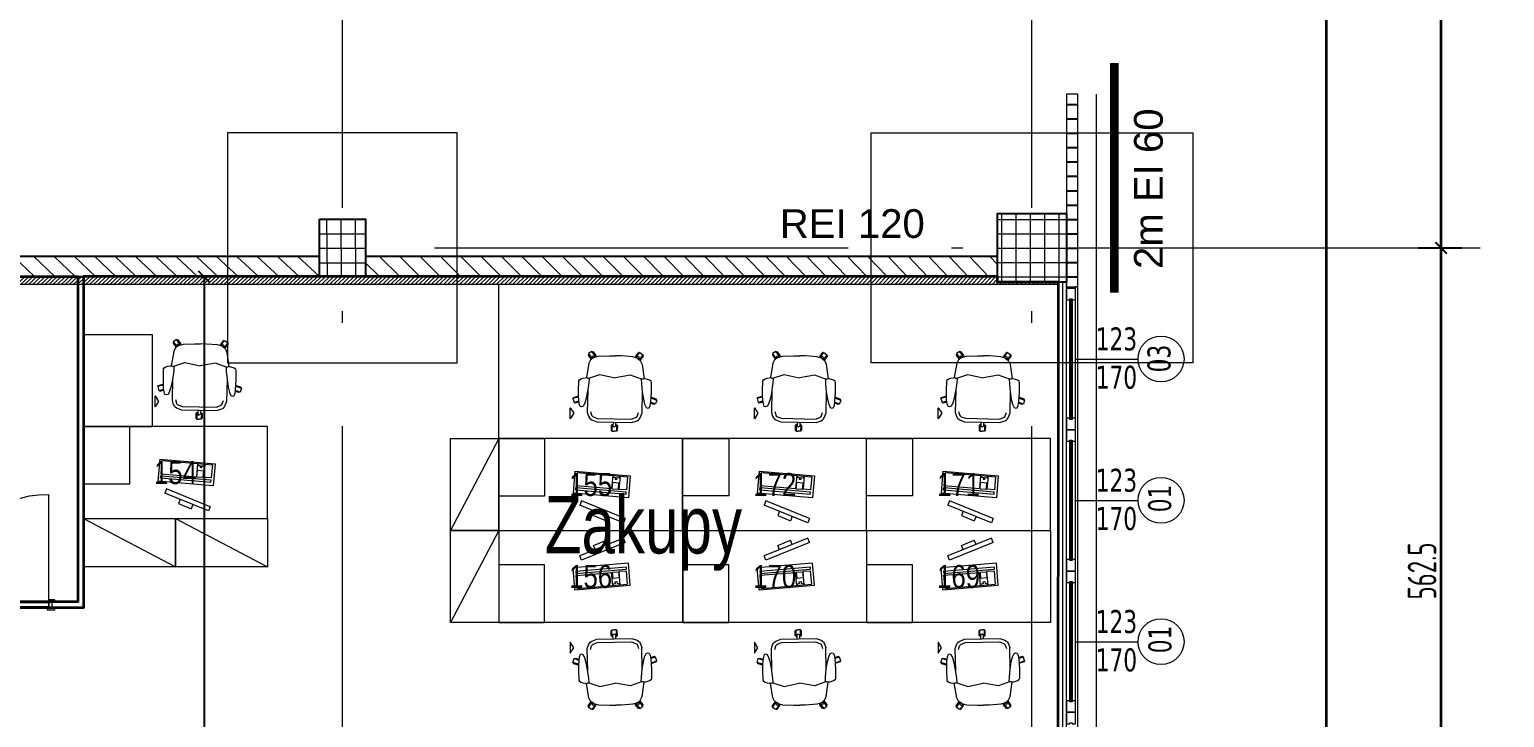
# Model space of a CAD drawing. Extents: x 6529560 to 6558080, y 5579316 to 5588131.
# Drawn here: x 6543845.05 to 6543857.89, y 5579678.38 to 5579684.37 of the extents above; entities that cross this region are included whole.
import ezdxf
from ezdxf.enums import TextEntityAlignment as Align

# ---------------------------------------------------------------- set-up
doc = ezdxf.new("R2010")
doc.units = 0
doc.header["$MEASUREMENT"] = 0
doc.header["$PDSIZE"] = -5
doc.linetypes.add('ACAD_ISO10W100', pattern=[18, 12, -3, 0, -3])
doc.linetypes.add('GR_SOLID', pattern=[0])
doc.layers.get('0').update_dxf_attribs({"color": 2, "linetype": 'CONTINUOUS', "lineweight": 5})
doc.layers.get('Defpoints').update_dxf_attribs({"linetype": 'CONTINUOUS'})
for name, color, linetype, lineweight in [('arch_drzwi i okna', 4, 'CONTINUOUS', 15), ('arch_drzwi i okna_znaczniki', 130, 'CONTINUOUS', 9), ('arch_fundamenty na rzucie', 3, 'CONTINUOUS', 15), ('arch_meble', 5, 'GR_SOLID', 13), ('arch_opisy', 20, 'CONTINUOUS', 13), ('arch_osie', 181, 'CONTINUOUS', 5), ('arch_powierzchnia', 6, 'CONTINUOUS', 35), ('arch_sciany dzialowe cienkie na hali', 52, 'CONTINUOUS', 15), ('arch_sciany dzilowe cienkie na hali', 42, 'CONTINUOUS', 15), ('arch_sciany murowane wewnetrzne', 20, 'CONTINUOUS', 25), ('arch_sciany wewnetrzne murowane wypelnienie', 20, 'CONTINUOUS', 15), ('arch_sciany zewnetrzne wypelnienie', 94, 'CONTINUOUS', 25), ('arch_sciany zewnętrzne', 94, 'CONTINUOUS', 18), ('arch_slupy wypelnienie', 9, 'CONTINUOUS', 13), ('arch_słupy', 8, 'CONTINUOUS', 25), ('arch_wymiary', 2, 'CONTINUOUS', 13)]:
    doc.layers.add(name, color=color, linetype=linetype, lineweight=lineweight)
doc.styles.add('ARIAL', font='arial.ttf')
doc.styles.add('ISO8', font='iso8.shx', dxfattribs={"width": 0.7})
doc.styles.get("Standard").update_dxf_attribs({"font": 'arial.ttf', "width": 0.75})
doc.styles.add('TABELKA', font='tahoma.ttf', dxfattribs={"width": 0.8})
doc.dimstyles.new('biura', dxfattribs={"dimtxt": 0.25, "dimasz": 0.1, "dimexe": 0.18, "dimexo": 0.0625, "dimgap": 0.04, "dimtad": 1, "dimdec": 1, "dimlfac": 100, "dimzin": 0, "dimdsep": 46, "dimtxsty": 'ISO8', "dimblk": 'ARCHTICK', "dimcen": 0.09, "dimadec": 0, "dimazin": 0, "dimtfac": 1, "dimtdec": 1, "dimtix": 1, "dimtofl": 0, "dimtmove": 0, "dimatfit": 3, "dimldrblk": 'ARCHTICK', "dimfxl": 0.2, "dimfxlon": 1, "dimtolj": 1, "dimtzin": 0, "dimarcsym": 0})

# ---------------------------------------------------------------- blocks, each defined once
blk = doc.blocks.new('_ArchTick')
at = {"color": 0, "linetype": 'ByBlock', "const_width": 0.15}
blk.add_lwpolyline([(-0.5, -0.5), (0.5, 0.5)], dxfattribs=at)
blk = doc.blocks.new('*D2510')
at = {"layer": 'arch_wymiary', "color": 0, "lineweight": -2, "transparency": 16777216}
for p, q in [((6543858.337, 5579682.471), (6543858.337, 5579671.221)), ((6543858.408, 5579682.471), (6543858.517, 5579682.471)), ((6543858.137, 5579671.221), (6543858.517, 5579671.221))]:
    blk.add_line(p, q, dxfattribs=at)
at = {"layer": 'Defpoints', "color": 0, "transparency": 16777216}
for p in [(6543856.337, 5579682.471, -7.302), (6543856.337, 5579671.221, 0.037), (6543858.337, 5579671.221)]:
    blk.add_point(p, dxfattribs=at)
at = {"layer": 'arch_wymiary', "color": 0, "lineweight": -2, "transparency": 16777216, "xscale": 0.1, "yscale": 0.1, "zscale": 0.1}
for p, rotation in [((6543858.337, 5579682.471), 90), ((6543858.337, 5579671.221), 270)]:
    blk.add_blockref('_ArchTick', p, dxfattribs=dict(at, rotation=rotation))
at = {"layer": 'arch_wymiary', "color": 0, "transparency": 16777216, "insert": (6543858.172, 5579676.846), "char_height": 0.25, "attachment_point": 5, "rotation": 90, "style": 'ISO8'}
blk.add_mtext('\\A1;1125.0', dxfattribs=at)
blk = doc.blocks.new('*D2511')
at = {"layer": 'arch_wymiary', "color": 0, "lineweight": -2, "transparency": 16777216}
for p, q in [((6543857.137, 5579682.471), (6543857.517, 5579682.471)), ((6543857.337, 5579682.471), (6543857.337, 5579676.846)), ((6543857.137, 5579676.846), (6543857.517, 5579676.846))]:
    blk.add_line(p, q, dxfattribs=at)
at = {"layer": 'Defpoints', "color": 0, "transparency": 16777216}
for p in [(6543856.337, 5579682.471), (6543856.337, 5579676.846, 0.037), (6543857.337, 5579676.846)]:
    blk.add_point(p, dxfattribs=at)
at = {"layer": 'arch_wymiary', "color": 0, "lineweight": -2, "transparency": 16777216, "xscale": 0.1, "yscale": 0.1, "zscale": 0.1}
for p, rotation in [((6543857.337, 5579682.471), 90), ((6543857.337, 5579676.846), 270)]:
    blk.add_blockref('_ArchTick', p, dxfattribs=dict(at, rotation=rotation))
at = {"layer": 'arch_wymiary', "color": 0, "transparency": 16777216, "insert": (6543857.172, 5579679.659), "char_height": 0.25, "attachment_point": 5, "rotation": 90, "style": 'ISO8'}
blk.add_mtext('\\A1;562.5', dxfattribs=at)
blk = doc.blocks.new('*D2549')
at = {"layer": 'arch_wymiary', "color": 0, "lineweight": -2, "transparency": 16777216}
for p, q in [((6543846.496, 5579682.221), (6543846.392, 5579682.221)), ((6543846.572, 5579682.221), (6543846.572, 5579670.991)), ((6543846.581, 5579670.991), (6543846.392, 5579670.991))]:
    blk.add_line(p, q, dxfattribs=at)
at = {"layer": 'Defpoints', "color": 0, "transparency": 16777216}
for p in [(6543850.556, 5579682.221, -14.641), (6543846.572, 5579670.991), (6543850.556, 5579670.991, -7.265)]:
    blk.add_point(p, dxfattribs=at)
at = {"layer": 'arch_wymiary', "color": 0, "lineweight": -2, "transparency": 16777216, "xscale": 0.1, "yscale": 0.1, "zscale": 0.1}
for p, rotation in [((6543846.572, 5579682.221), 90), ((6543846.572, 5579670.991), 270)]:
    blk.add_blockref('_ArchTick', p, dxfattribs=dict(at, rotation=rotation))
at = {"layer": 'arch_wymiary', "color": 0, "transparency": 16777216, "insert": (6543846.407, 5579676.606), "char_height": 0.25, "attachment_point": 5, "rotation": 90, "style": 'ISO8'}
blk.add_mtext('\\A1;1123.0', dxfattribs=at)
blk = doc.blocks.new('biurko dostawka')
at = {"layer": 'arch_meble', "color": 0}
for p, q in [((6555863.3, 5577522.7, 7.3), (6555703.3, 5577522.7, 7.3)), ((6555703.3, 5577522.7, 7.3), (6555703.3, 5577442.7, 7.3)), ((6555863.3, 5577522.7, 7.3), (6555863.3, 5577442.7, 7.3)), ((6555753.1, 5577512.4, 7.3), (6555754.6, 5577516.1, 7.3)), ((6555753.1, 5577512.4, 7.3), (6555791.1, 5577496.9, 7.3)), ((6555754.6, 5577516.1, 7.3), (6555792.6, 5577500.6, 7.3)), ((6555768.1, 5577510.6, 7.3), (6555769.6, 5577514.3, 7.3)), ((6555780.7, 5577509.7, 7.3), (6555769.6, 5577514.3, 7.3)), ((6555779.2, 5577506, 7.3), (6555780.7, 5577509.7, 7.3)), ((6555748.8, 5577475.2, 7.3), (6555750.4, 5577494.2, 7.3)), ((6555750.4, 5577494.2, 7.3), (6555798.5, 5577490.1, 7.3)), ((6555791.1, 5577496.9, 7.3), (6555792.6, 5577500.6, 7.3)), ((6555751.1, 5577476, 7.3), (6555752.1, 5577487.4, 7.3)), ((6555752.1, 5577487.4, 7.3), (6555758.6, 5577486.9, 7.3)), ((6555752.4, 5577491, 7.3), (6555752.3, 5577489.1, 7.3)), ((6555796.1, 5577485.4, 7.3), (6555752.3, 5577489.1, 7.3)), ((6555796.3, 5577487.3, 7.3), (6555752.4, 5577491, 7.3)), ((6555757.6, 5577475.5, 7.3), (6555758.6, 5577486.9, 7.3)), ((6555759.1, 5577486.8, 7.3), (6555758.6, 5577481.4, 7.3)), ((6555758.6, 5577481.4, 7.3), (6555764.1, 5577480.9, 7.3)), ((6555764.6, 5577486.4, 7.3), (6555759.1, 5577486.8, 7.3)), ((6555764.6, 5577486.4, 7.3), (6555764.1, 5577480.9, 7.3)), ((6555764.1, 5577474.9, 7.3), (6555765.1, 5577486.3, 7.3)), ((6555796, 5577483.7, 7.3), (6555765.1, 5577486.3, 7.3)), ((6555795, 5577472.3, 7.3), (6555796, 5577483.7, 7.3)), ((6555796.3, 5577487.3, 7.3), (6555796.1, 5577485.4, 7.3)), ((6555796.9, 5577471.1, 7.3), (6555798.5, 5577490.1, 7.3)), ((6555796.9, 5577471.1, 7.3), (6555748.8, 5577475.2, 7.3)), ((6555757.6, 5577475.5, 7.3), (6555751.1, 5577476, 7.3)), ((6555758.1, 5577475.4, 7.3), (6555758.2, 5577476.9, 7.3)), ((6555763.6, 5577474.9, 7.3), (6555758.1, 5577475.4, 7.3)), ((6555760.2, 5577476.7, 7.3), (6555758.2, 5577476.9, 7.3)), ((6555760.4, 5577478.2, 7.3), (6555760.2, 5577476.7, 7.3)), ((6555761.9, 5577478.1, 7.3), (6555760.4, 5577478.2, 7.3)), ((6555761.7, 5577476.6, 7.3), (6555761.9, 5577478.1, 7.3)), ((6555763.7, 5577476.4, 7.3), (6555761.7, 5577476.6, 7.3)), ((6555763.6, 5577474.9, 7.3), (6555763.7, 5577476.4, 7.3)), ((6555795, 5577472.3, 7.3), (6555764.1, 5577474.9, 7.3)), ((6555703.3, 5577442.7, 7.3), (6555863.3, 5577442.7, 7.3)), ((6555742.9, 5577427.2, 7.3), (6555741.6, 5577426.5, 7.3)), ((6555747.3, 5577428.7, 7.3), (6555742.9, 5577427.2, 7.3)), ((6555778, 5577428.1, 7.3), (6555747.3, 5577428.7, 7.3)), ((6555760, 5577431.4, 7.3), (6555760.1, 5577435.4, 7.3)), ((6555760.7, 5577430.7, 7.3), (6555760, 5577431.4, 7.3)), ((6555760.1, 5577435.4, 7.3), (6555760.8, 5577436.2, 7.3)), ((6555760.7, 5577430.6, 7.3), (6555760.8, 5577436.3, 7.3)), ((6555760.7, 5577430.6, 7.3), (6555761.5, 5577430.6, 7.3)), ((6555760.8, 5577436.3, 7.3), (6555762.8, 5577436.2, 7.3)), ((6555761.5, 5577431.7, 7.3), (6555761.8, 5577432.3, 7.3)), ((6555761.5, 5577428.4, 7.3), (6555761.5, 5577431.7, 7.3)), ((6555761.8, 5577432.3, 7.3), (6555762.5, 5577432.5, 7.3)), ((6555762.5, 5577432.5, 7.3), (6555762.7, 5577432.5, 7.3)), ((6555762.9, 5577432.5, 7.3), (6555762.7, 5577432.5, 7.3)), ((6555764.7, 5577436.2, 7.3), (6555762.8, 5577436.2, 7.3)), ((6555763.7, 5577432.3, 7.3), (6555762.9, 5577432.5, 7.3)), ((6555763.9, 5577431.7, 7.3), (6555763.7, 5577432.3, 7.3)), ((6555763.8, 5577428.4, 7.3), (6555763.9, 5577431.7, 7.3)), ((6555764.6, 5577430.5, 7.3), (6555763.8, 5577430.5, 7.3)), ((6555764.6, 5577430.5, 7.3), (6555764.7, 5577436.2, 7.3)), ((6555764.6, 5577430.6, 7.3), (6555765.4, 5577431.3, 7.3)), ((6555765.4, 5577435.3, 7.3), (6555764.7, 5577436.1, 7.3)), ((6555765.4, 5577431.3, 7.3), (6555765.4, 5577435.3, 7.3)), ((6555782.3, 5577426.4, 7.3), (6555778, 5577428.1, 7.3)), ((6555732.4, 5577416, 7.3), (6555731.4, 5577413.8, 7.3)), ((6555733.6, 5577416.3, 7.3), (6555732.4, 5577416, 7.3)), ((6555735, 5577415.7, 7.3), (6555733.6, 5577416.3, 7.3)), ((6555736.3, 5577412.9, 7.3), (6555735, 5577415.7, 7.3)), ((6555738.4, 5577401.5, 7.3), (6555738.8, 5577421, 7.3)), ((6555739.9, 5577424.2, 7.3), (6555738.8, 5577421, 7.3)), ((6555740.7, 5577425.6, 7.3), (6555739.9, 5577424.2, 7.3)), ((6555741.6, 5577426.5, 7.3), (6555740.7, 5577425.6, 7.3)), ((6555742.6, 5577423, 7.3), (6555741.6, 5577420, 7.3)), ((6555743.1, 5577423.7, 7.3), (6555742.6, 5577423, 7.3)), ((6555743.4, 5577424, 7.3), (6555743.1, 5577423.7, 7.3)), ((6555744.1, 5577424.4, 7.3), (6555743.4, 5577424, 7.3)), ((6555747.8, 5577425.7, 7.3), (6555744.1, 5577424.4, 7.3)), ((6555777.4, 5577425.1, 7.3), (6555747.8, 5577425.7, 7.3)), ((6555781, 5577423.7, 7.3), (6555777.4, 5577425.1, 7.3)), ((6555781.7, 5577423.3, 7.3), (6555781, 5577423.7, 7.3)), ((6555782, 5577422.9, 7.3), (6555781.7, 5577423.3, 7.3)), ((6555782.4, 5577422.2, 7.3), (6555782, 5577422.9, 7.3)), ((6555783.6, 5577425.6, 7.3), (6555782.3, 5577426.4, 7.3)), ((6555783.3, 5577419.2, 7.3), (6555782.4, 5577422.2, 7.3)), ((6555784.4, 5577424.7, 7.3), (6555783.6, 5577425.6, 7.3)), ((6555785.2, 5577423.3, 7.3), (6555784.4, 5577424.7, 7.3)), ((6555786.2, 5577420, 7.3), (6555785.2, 5577423.3, 7.3)), ((6555785.8, 5577400.6, 7.3), (6555786.2, 5577420, 7.3)), ((6555788.4, 5577411.8, 7.3), (6555789.7, 5577414.6, 7.3)), ((6555789.7, 5577414.6, 7.3), (6555791.2, 5577415.1, 7.3)), ((6555791.2, 5577415.1, 7.3), (6555792.4, 5577414.8, 7.3)), ((6555792.4, 5577414.8, 7.3), (6555793.2, 5577412.5, 7.3)), ((6555798, 5577420.7, 7.3), (6555801, 5577425.5, 7.3)), ((6555801, 5577415.9, 7.3), (6555798, 5577420.7, 7.3)), ((6555801, 5577425.5, 7.3), (6555801, 5577415.9, 7.3)), ((6555725.8, 5577409.3, 7.3), (6555726.9, 5577412.6, 7.3)), ((6555730.7, 5577407.6, 7.3), (6555725.8, 5577409.3, 7.3)), ((6555725.9, 5577409.3, 7.3), (6555726.3, 5577408.4, 7.3)), ((6555726.3, 5577408.4, 7.3), (6555730.1, 5577407.1, 7.3)), ((6555726.9, 5577412.6, 7.3), (6555731, 5577411.2, 7.3)), ((6555727, 5577412.6, 7.3), (6555728, 5577413.1, 7.3)), ((6555728, 5577413.1, 7.3), (6555731.1, 5577412, 7.3)), ((6555730.1, 5577407.1, 7.3), (6555730.6, 5577407.3, 7.3)), ((6555730.4, 5577402.4, 7.3), (6555730.3, 5577393.8, 7.3)), ((6555730.6, 5577406.7, 7.3), (6555730.4, 5577402.4, 7.3)), ((6555730.9, 5577410.6, 7.3), (6555730.6, 5577406.7, 7.3)), ((6555731.4, 5577413.8, 7.3), (6555730.9, 5577410.6, 7.3)), ((6555737.4, 5577408.4, 7.3), (6555736.3, 5577412.9, 7.3)), ((6555738.1, 5577404, 7.3), (6555737.4, 5577408.4, 7.3)), ((6555738.7, 5577399.1, 7.3), (6555738.1, 5577404, 7.3)), ((6555785.4, 5577398.2, 7.3), (6555786.2, 5577403, 7.3)), ((6555786.2, 5577403, 7.3), (6555787.1, 5577407.5, 7.3)), ((6555787.1, 5577407.5, 7.3), (6555788.4, 5577411.8, 7.3)), ((6555793.2, 5577412.5, 7.3), (6555793.7, 5577409.4, 7.3)), ((6555796.7, 5577411.7, 7.3), (6555793.5, 5577410.8, 7.3)), ((6555797.7, 5577411.2, 7.3), (6555793.6, 5577410, 7.3)), ((6555793.7, 5577409.4, 7.3), (6555793.8, 5577405.5, 7.3)), ((6555793.8, 5577406.4, 7.3), (6555798.7, 5577407.9, 7.3)), ((6555794.3, 5577405.8, 7.3), (6555793.8, 5577406.1, 7.3)), ((6555793.8, 5577405.5, 7.3), (6555793.8, 5577401.2, 7.3)), ((6555798.1, 5577406.9, 7.3), (6555794.3, 5577405.8, 7.3)), ((6555797.6, 5577411.2, 7.3), (6555796.7, 5577411.7, 7.3)), ((6555798.7, 5577407.9, 7.3), (6555797.7, 5577411.2, 7.3)), ((6555798.6, 5577407.9, 7.3), (6555798.1, 5577406.9, 7.3)), ((6555730.3, 5577393.8, 7.3), (6555730.7, 5577392.8, 7.3)), ((6555730.7, 5577392.8, 7.3), (6555732.1, 5577391.8, 7.3)), ((6555732.1, 5577391.8, 7.3), (6555733.8, 5577391.2, 7.3)), ((6555733.8, 5577391.2, 7.3), (6555735.7, 5577390.8, 7.3)), ((6555735.7, 5577390.8, 7.3), (6555737.2, 5577390.7, 7.3)), ((6555738.5, 5577378.1, 7.3), (6555736.7, 5577390.7, 7.3)), ((6555737.2, 5577390.7, 7.3), (6555737.9, 5577391, 7.3)), ((6555737.9, 5577391, 7.3), (6555738.8, 5577391, 7.3)), ((6555739.1, 5577394.7, 7.3), (6555738.7, 5577399.1, 7.3)), ((6555738.8, 5577391, 7.3), (6555739, 5577391, 7.3)), ((6555739, 5577391, 7.3), (6555739.2, 5577391.2, 7.3)), ((6555739, 5577391, 7.3), (6555748.5, 5577387.5, 7.3)), ((6555739.2, 5577391.2, 7.3), (6555739.1, 5577394.7, 7.3)), ((6555748.5, 5577387.5, 7.3), (6555761.8, 5577389.9, 7.3)), ((6555775.2, 5577387, 7.3), (6555761.9, 5577389.9, 7.3)), ((6555784.8, 5577390.1, 7.3), (6555775.2, 5577387, 7.3)), ((6555784.6, 5577390.3, 7.3), (6555784.8, 5577393.8, 7.3)), ((6555784.8, 5577390.1, 7.3), (6555784.6, 5577390.3, 7.3)), ((6555784.8, 5577393.8, 7.3), (6555785.4, 5577398.2, 7.3)), ((6555784.9, 5577390.1, 7.3), (6555784.8, 5577390.1, 7.3)), ((6555784.8, 5577377.2, 7.3), (6555787, 5577389.7, 7.3)), ((6555785.9, 5577390.1, 7.3), (6555784.9, 5577390.1, 7.3)), ((6555786.6, 5577389.7, 7.3), (6555785.9, 5577390.1, 7.3)), ((6555788, 5577389.8, 7.3), (6555786.6, 5577389.7, 7.3)), ((6555790, 5577390.1, 7.3), (6555788, 5577389.8, 7.3)), ((6555791.7, 5577390.7, 7.3), (6555790, 5577390.1, 7.3)), ((6555793.1, 5577391.5, 7.3), (6555791.7, 5577390.7, 7.3)), ((6555793.6, 5577392.5, 7.3), (6555793.1, 5577391.5, 7.3)), ((6555793.8, 5577401.2, 7.3), (6555793.6, 5577392.5, 7.3)), ((6555739.8, 5577375.2, 7.3), (6555738.5, 5577378.1, 7.3)), ((6555783.4, 5577374.3, 7.3), (6555784.8, 5577377.2, 7.3)), ((6555737.7, 5577370.9, 7.3), (6555740.1, 5577374.1, 7.3)), ((6555737.8, 5577369.8, 7.3), (6555737.7, 5577370.9, 7.3)), ((6555737.8, 5577369.8, 7.3), (6555740.9, 5577373.9, 7.3)), ((6555740.6, 5577367.7, 7.3), (6555737.8, 5577369.8, 7.3)), ((6555740, 5577374.9, 7.3), (6555739.8, 5577375.2, 7.3)), ((6555740.2, 5577374.8, 7.3), (6555740, 5577374.9, 7.3)), ((6555740.1, 5577374.1, 7.3), (6555740.6, 5577374.2, 7.3)), ((6555740.4, 5577374.7, 7.3), (6555740.2, 5577374.8, 7.3)), ((6555740.7, 5577374, 7.3), (6555740.4, 5577374.7, 7.3)), ((6555744.1, 5577372.4, 7.3), (6555740.6, 5577367.7, 7.3)), ((6555741.4, 5577373.9, 7.3), (6555740.7, 5577374, 7.3)), ((6555740.9, 5577372.3, 7.3), (6555741.7, 5577373.6, 7.3)), ((6555740.9, 5577372.3, 7.3), (6555741.4, 5577371.7, 7.3)), ((6555741.1, 5577367.8, 7.3), (6555741.7, 5577367.9, 7.3)), ((6555742.7, 5577372.8, 7.3), (6555741.4, 5577373.9, 7.3)), ((6555741.4, 5577371.7, 7.3), (6555742.1, 5577371.4, 7.3)), ((6555741.7, 5577367.9, 7.3), (6555744.1, 5577371.1, 7.3)), ((6555742.1, 5577371.4, 7.3), (6555742.7, 5577371.7, 7.3)), ((6555742.7, 5577372.8, 7.3), (6555746.6, 5577371.6, 7.3)), ((6555742.7, 5577371.7, 7.3), (6555743.3, 5577372.6, 7.3)), ((6555744.1, 5577371.1, 7.3), (6555743.9, 5577372.1, 7.3)), ((6555746.6, 5577371.6, 7.3), (6555756.4, 5577370.8, 7.3)), ((6555756.4, 5577370.8, 7.3), (6555761.5, 5577370.7, 7.3)), ((6555766.6, 5577370.6, 7.3), (6555761.5, 5577370.7, 7.3)), ((6555776.4, 5577371, 7.3), (6555766.6, 5577370.6, 7.3)), ((6555780.4, 5577372.1, 7.3), (6555776.4, 5577371, 7.3)), ((6555778.9, 5577371.7, 7.3), (6555782.3, 5577366.8, 7.3)), ((6555778.9, 5577370.4, 7.3), (6555779.1, 5577371.4, 7.3)), ((6555781.2, 5577367.1, 7.3), (6555778.9, 5577370.4, 7.3)), ((6555780.4, 5577371, 7.3), (6555779.7, 5577371.9, 7.3)), ((6555780.4, 5577372.1, 7.3), (6555781.7, 5577373.1, 7.3)), ((6555780.9, 5577370.6, 7.3), (6555780.4, 5577371, 7.3)), ((6555781.6, 5577370.9, 7.3), (6555780.9, 5577370.6, 7.3)), ((6555781.8, 5577367, 7.3), (6555781.2, 5577367.1, 7.3)), ((6555782.1, 5577371.5, 7.3), (6555781.4, 5577372.8, 7.3)), ((6555782.1, 5577371.5, 7.3), (6555781.6, 5577370.9, 7.3)), ((6555781.7, 5577373.1, 7.3), (6555782.4, 5577373.2, 7.3)), ((6555785.2, 5577368.8, 7.3), (6555782.2, 5577373.1, 7.3)), ((6555782.3, 5577366.8, 7.3), (6555785.2, 5577368.8, 7.3)), ((6555782.4, 5577373.2, 7.3), (6555782.8, 5577373.9, 7.3)), ((6555783, 5577373.3, 7.3), (6555782.5, 5577373.3, 7.3)), ((6555782.8, 5577373.9, 7.3), (6555783, 5577374, 7.3)), ((6555783, 5577374, 7.3), (6555783.2, 5577374.1, 7.3)), ((6555785.3, 5577370, 7.3), (6555783, 5577373.3, 7.3)), ((6555783.2, 5577374.1, 7.3), (6555783.4, 5577374.3, 7.3)), ((6555785.1, 5577368.9, 7.3), (6555785.3, 5577370, 7.3))]:
    blk.add_line(p, q, dxfattribs=at)
at = {"layer": 'arch_meble', "color": 0, "extrusion": (0, 0, -1)}
blk.add_line((6555746.3, 5577522.7, 7.3), (6555704.3, 5577522.7, 7.3), dxfattribs=at)
at = {"layer": 'arch_meble', "color": 0, "elevation": 7.3}
blk.add_lwpolyline([(6555863.3, 5577442.7), (6555823.3, 5577442.7), (6555823.3, 5577492.7), (6555863.3, 5577492.7)], close=True, dxfattribs=at)

msp = doc.modelspace()

# ---------------------------------------------------------------- hatches: boundary and pattern name
at = {"layer": 'arch_sciany dzilowe cienkie na hali'}
h = msp.add_hatch(dxfattribs=at)
h.set_pattern_fill('ANSI31', color=256, scale=0.2)
h.set_pattern_definition([(45, (0.47682, 98.16789), (-0.017677669529664, 0.017677669529664), [])])
h.paths.add_polyline_path([(6543767.5357, 5579682.221), (6543769.3968, 5579682.221), (6543769.3968, 5579682.1511), (6543767.5357, 5579682.1511)])
h.paths.add_polyline_path([(6543750.0565, 5579682.2211), (6543767.4107, 5579682.2211), (6543767.4107, 5579682.1511), (6543750.0565, 5579682.1511)])
h.paths.add_polyline_path([(6543799.7016, 5579682.2211), (6543801.5466, 5579682.2211), (6543801.5466, 5579682.1497), (6543799.7016, 5579682.1497)])
h.paths.add_polyline_path([(6543796.7534, 5579682.2211), (6543799.3461, 5579682.2211), (6543799.3461, 5579682.1511), (6543796.7534, 5579682.1511)])
h.paths.add_polyline_path([(6543795.4793, 5579682.2211), (6543796.5034, 5579682.2211), (6543796.5034, 5579682.1511), (6543795.4793, 5579682.1511)])
h.paths.add_polyline_path([(6543794.1043, 5579682.2211), (6543795.3543, 5579682.2211), (6543795.3543, 5579682.1511), (6543794.1043, 5579682.1511)])
h.paths.add_polyline_path([(6543792.7293, 5579682.2211), (6543793.9043, 5579682.2211), (6543793.9043, 5579682.1511), (6543792.7293, 5579682.1511)])
h.paths.add_polyline_path([(6543790.3064, 5579682.221), (6543792.6043, 5579682.221), (6543792.6043, 5579682.1511), (6543790.3064, 5579682.1511)])
h.paths.add_polyline_path([(6543788.3444, 5579682.2211), (6543790.0565, 5579682.2211), (6543790.0565, 5579682.1511), (6543788.3444, 5579682.1511)])
h.paths.add_polyline_path([(6543786.0425, 5579682.2211), (6543788.2193, 5579682.2211), (6543788.2193, 5579682.1511), (6543786.0425, 5579682.1511)])
h.paths.add_polyline_path([(6543777.8907, 5579682.2211), (6543785.6775, 5579682.2211), (6543785.6775, 5579682.1511), (6543777.8907, 5579682.1511)])
h.paths.add_polyline_path([(6543775.9766, 5579682.2211), (6543777.7657, 5579682.2211), (6543777.7657, 5579682.1511), (6543775.9766, 5579682.1511)])
h.paths.add_polyline_path([(6543804.0066, 5579682.2212), (6543805.5765, 5579682.2212), (6543805.5765, 5579682.1511), (6543804.0066, 5579682.1511)])
h.paths.add_polyline_path([(6543815.3377, 5579682.2211), (6543819.0321, 5579682.2211), (6543819.0321, 5579682.1511), (6543815.3377, 5579682.1511)])
h.paths.add_polyline_path([(6543813.0382, 5579682.221), (6543815.0381, 5579682.221), (6543815.0381, 5579682.1511), (6543813.0382, 5579682.1511)])
h.paths.add_polyline_path([(6543810.0691, 5579682.2215), (6543812.9132, 5579682.2215), (6543812.9132, 5579682.1511), (6543810.0691, 5579682.1511)])
h.paths.add_polyline_path([(6543806.1742, 5579682.2211), (6543809.9441, 5579682.2211), (6543809.9441, 5579682.1511), (6543806.1742, 5579682.1511)])
h.paths.add_polyline_path([(6543842.4622, 5579682.2211), (6543853.4765, 5579682.2211), (6543853.4765, 5579682.1712), (6543854.0071, 5579682.1711), (6543854.0071, 5579682.1511), (6543842.4622, 5579682.1511)])
h.paths.add_polyline_path([(6543838.9847, 5579682.221), (6543840.2865, 5579682.221), (6543840.2865, 5579682.1511), (6543838.9847, 5579682.1511)])
h.paths.add_polyline_path([(6543832.1259, 5579682.221), (6543834.5449, 5579682.221), (6543834.5449, 5579682.1511), (6543832.1259, 5579682.1511)])
h.paths.add_polyline_path([(6543829.0569, 5579682.2211), (6543831.5104, 5579682.2211), (6543831.5104, 5579682.1511), (6543829.0569, 5579682.1511)])
h.paths.add_polyline_path([(6543840.5765, 5579682.1511), (6543842.3288, 5579682.1511), (6543842.3288, 5579682.2211), (6543840.5765, 5579682.2211)])
at = {"layer": 'arch_sciany wewnetrzne murowane wypelnienie'}
h = msp.add_hatch(dxfattribs=at)
h.set_pattern_fill('ANSI31', color=256, angle=90)
h.set_pattern_definition([(135, (0.47682, 98.16789), (-0.0883883476483, -0.0883883476483), [])])
h.paths.add_polyline_path([(6543746.0766, 5579682.396), (6543751.5766, 5579682.396), (6543751.5766, 5579682.221), (6543746.0766, 5579682.221)])
h.paths.add_polyline_path([(6543757.9757, 5579682.221), (6543763.5766, 5579682.221), (6543763.5766, 5579682.3961), (6543757.9757, 5579682.396)])
h.paths.add_polyline_path([(6543769.9765, 5579682.3961), (6543775.5766, 5579682.396), (6543775.5766, 5579682.221), (6543769.9765, 5579682.2211)])
h.paths.add_polyline_path([(6543781.9757, 5579682.221), (6543787.5766, 5579682.221), (6543787.5766, 5579682.396), (6543781.9757, 5579682.396)])
h.paths.add_polyline_path([(6543793.9765, 5579682.3961), (6543799.5766, 5579682.396), (6543799.5766, 5579682.2211), (6543793.9765, 5579682.2212)])
h.paths.add_polyline_path([(6543805.9757, 5579682.221), (6543811.5766, 5579682.221), (6543811.5766, 5579682.396), (6543805.9757, 5579682.396)])
h.paths.add_polyline_path([(6543817.9766, 5579682.396), (6543823.5766, 5579682.396), (6543823.5766, 5579682.221), (6543817.9766, 5579682.2211)])
h.paths.add_polyline_path([(6543829.9766, 5579682.221), (6543835.5766, 5579682.221), (6543835.5766, 5579682.3968), (6543829.9766, 5579682.3968)])
h.paths.add_polyline_path([(6543841.9766, 5579682.221), (6543847.5766, 5579682.221), (6543847.5766, 5579682.396), (6543841.9766, 5579682.396)])
h.paths.add_polyline_path([(6543847.9766, 5579682.221), (6543853.4766, 5579682.221), (6543853.4766, 5579682.396), (6543847.9766, 5579682.396)])
h.paths.add_polyline_path([(6543835.9766, 5579682.221), (6543840.2865, 5579682.221), (6543840.2865, 5579682.396), (6543835.9766, 5579682.396)])
h.paths.add_polyline_path([(6543823.9766, 5579682.221), (6543829.5765, 5579682.221), (6543829.5765, 5579682.396), (6543823.9766, 5579682.396)])
h.paths.add_polyline_path([(6543811.9766, 5579682.2211), (6543817.5765, 5579682.2211), (6543817.5765, 5579682.396), (6543811.9766, 5579682.396)])
h.paths.add_polyline_path([(6543799.9766, 5579682.221), (6543805.5765, 5579682.221), (6543805.5765, 5579682.396), (6543799.9766, 5579682.396)])
h.paths.add_polyline_path([(6543787.9766, 5579682.221), (6543793.5765, 5579682.221), (6543793.5765, 5579682.396), (6543787.9766, 5579682.396)])
h.paths.add_polyline_path([(6543775.9766, 5579682.221), (6543781.5765, 5579682.221), (6543781.5765, 5579682.396), (6543775.9766, 5579682.396)])
h.paths.add_polyline_path([(6543763.9766, 5579682.221), (6543769.5765, 5579682.221), (6543769.5765, 5579682.396), (6543763.9766, 5579682.396)])
h.paths.add_polyline_path([(6543751.9766, 5579682.2211), (6543757.5765, 5579682.2211), (6543757.5765, 5579682.396), (6543751.9766, 5579682.396)])
h.paths.add_polyline_path([(6543801.5466, 5579682.221), (6543804.0066, 5579682.221), (6543804.0066, 5579682.396), (6543801.5466, 5579682.396)])
h.paths.add_polyline_path([(6543840.5765, 5579682.396), (6543841.5765, 5579682.396), (6543841.5765, 5579682.2211), (6543840.5765, 5579682.2211)])
at = {"layer": 'arch_sciany zewnetrzne wypelnienie'}
h = msp.add_hatch(dxfattribs=at)
h.set_pattern_fill('ANSI37', color=256, angle=45)
h.set_pattern_definition([(90, (6543291.57305, 5579563.46852), (-0.125, 0), []), (180, (6543291.57305, 5579563.46852), (0, -0.125), [])])
h.paths.add_polyline_path([(6543745.4766, 5579682.1306), (6543745.4766, 5579683.8086), (6543745.3766, 5579683.8086), (6543745.3766, 5579682.1306)])
h.paths.add_polyline_path([(6543799.2365, 5579670.9211), (6543802.7765, 5579670.9211), (6543802.7765, 5579670.8211), (6543799.2365, 5579670.8211)])
h.paths.add_polyline_path([(6543854.0766, 5579682.1306), (6543854.1766, 5579682.1306), (6543854.1766, 5579683.8086), (6543854.0766, 5579683.8086)])
h.paths.add_polyline_path([(6543823.2365, 5579670.9211), (6543823.2365, 5579670.8211), (6543824.1006, 5579670.8211), (6543824.1005, 5579670.9211)])
h.paths.add_polyline_path([(6543828.0065, 5579670.9211), (6543828.0065, 5579670.8211), (6543827.4865, 5579670.8211), (6543827.4865, 5579670.921)])
h.paths.add_polyline_path([(6543769.2365, 5579670.9211), (6543780.0065, 5579670.9211), (6543780.0065, 5579670.8211), (6543769.2365, 5579670.8211)])
h.paths.add_polyline_path([(6543853.2365, 5579670.9211), (6543853.2365, 5579670.8211), (6543854.1766, 5579670.8211), (6543854.1766, 5579671.5736), (6543854.0765, 5579671.5736), (6543854.0765, 5579670.9211)])
at = {"layer": 'arch_slupy wypelnienie'}
h = msp.add_hatch(dxfattribs=at)
h.set_pattern_fill('ANSI37', color=256, angle=225)
h.set_pattern_definition([(270, (224.13929, 366.09411), (0.125, 0), []), (0, (224.13929, 366.09411), (0, 0.125), [])])
h.paths.add_polyline_path([(6543854.0765, 5579682.1711), (6543853.4765, 5579682.1711), (6543853.4766, 5579682.7711), (6543854.0766, 5579682.7711)])
h = msp.add_hatch(dxfattribs=at)
h.set_pattern_fill('ANSI37', color=256, angle=225)
h.set_pattern_definition([(270, (314.14016, 366.09409), (0.125, 0), []), (0, (314.14016, 366.09409), (0, 0.125), [])])
h.paths.add_polyline_path([(6543847.5766, 5579682.7211), (6543847.9766, 5579682.721), (6543847.9766, 5579682.221), (6543847.5766, 5579682.2211)])

# ---------------------------------------------------------------- linework, layer by layer
for p, q in [((6543849.1369, 5579680.8111, 0.073), (6543849.1369, 5579682.1511, 0.073)), ((6543845.2477, 5579679.3892), (6543845.2477, 5579679.3394))]:
    msp.add_line(p, q)
at = {"color": 1, "true_color": 0xfa0000, "const_width": 0.075}
msp.add_lwpolyline([(6543854.4927, 5579682.0813), (6543854.4927, 5579684.0813)], dxfattribs=at)
at = {"layer": 'arch_drzwi i okna'}
for p, q in [((6543854.0765, 5579680.9886), (6543854.0765, 5579682.0186)), ((6543854.1065, 5579682.0186), (6543854.1265, 5579682.0186)), ((6543854.1565, 5579680.9886), (6543854.1565, 5579682.0186)), ((6543854.1065, 5579680.9886), (6543854.1265, 5579680.9886)), ((6543854.0765, 5579679.7586), (6543854.0765, 5579680.7886)), ((6543854.1065, 5579680.7886), (6543854.1265, 5579680.7886)), ((6543854.1565, 5579679.7586), (6543854.1565, 5579680.7886)), ((6543854.1065, 5579679.7586), (6543854.1265, 5579679.7586)), ((6543854.0765, 5579678.5286), (6543854.0765, 5579679.5586)), ((6543854.1065, 5579679.5586), (6543854.1265, 5579679.5586)), ((6543854.1565, 5579678.5286), (6543854.1565, 5579679.5586)), ((6543854.1065, 5579678.5286), (6543854.1265, 5579678.5286))]:
    msp.add_line(p, q, dxfattribs=at)
for points in [[(6543845.2477, 5579679.3892), (6543845.2477, 5579679.3394), (6543845.5237, 5579679.3395), (6543845.5237, 5579682.1511), (6543845.4737, 5579682.1511), (6543845.4743, 5579679.3894)], [(6543854.1265, 5579682.0286), (6543854.1265, 5579680.9786), (6543854.1065, 5579680.9786), (6543854.1065, 5579682.0286)], [(6543854.1215, 5579682.0186), (6543854.1215, 5579680.9886), (6543854.1115, 5579680.9886), (6543854.1115, 5579682.0186)], [(6543854.1265, 5579680.7986), (6543854.1265, 5579679.7486), (6543854.1065, 5579679.7486), (6543854.1065, 5579680.7986)], [(6543854.1215, 5579680.7886), (6543854.1215, 5579679.7586), (6543854.1115, 5579679.7586), (6543854.1115, 5579680.7886)], [(6543854.1265, 5579679.5686), (6543854.1265, 5579678.5186), (6543854.1065, 5579678.5186), (6543854.1065, 5579679.5686)], [(6543854.1215, 5579679.5586), (6543854.1215, 5579678.5286), (6543854.1115, 5579678.5286), (6543854.1115, 5579679.5586)]]:
    msp.add_lwpolyline(points, close=True, dxfattribs=at)
for points in [[(6543854.0765, 5579682.0186), (6543854.1065, 5579682.0186), (6543854.1065, 5579682.0286), (6543854.1265, 5579682.0286), (6543854.1265, 5579682.0186), (6543854.1565, 5579682.0186), (6543854.1565, 5579682.1186), (6543854.0765, 5579682.1186), (6543854.0765, 5579682.0186)], [(6543854.1565, 5579680.9886), (6543854.1265, 5579680.9886), (6543854.1265, 5579680.9786), (6543854.1065, 5579680.9786), (6543854.1065, 5579680.9886), (6543854.0765, 5579680.9886), (6543854.0765, 5579680.8886), (6543854.1565, 5579680.8886), (6543854.1565, 5579680.9886)], [(6543854.0765, 5579680.7886), (6543854.1065, 5579680.7886), (6543854.1065, 5579680.7986), (6543854.1265, 5579680.7986), (6543854.1265, 5579680.7886), (6543854.1565, 5579680.7886), (6543854.1565, 5579680.8886), (6543854.0765, 5579680.8886), (6543854.0765, 5579680.7886)], [(6543854.1565, 5579679.7586), (6543854.1265, 5579679.7586), (6543854.1265, 5579679.7486), (6543854.1065, 5579679.7486), (6543854.1065, 5579679.7586), (6543854.0765, 5579679.7586), (6543854.0765, 5579679.6586), (6543854.1565, 5579679.6586), (6543854.1565, 5579679.7586)], [(6543854.0765, 5579679.5586), (6543854.1065, 5579679.5586), (6543854.1065, 5579679.5686), (6543854.1265, 5579679.5686), (6543854.1265, 5579679.5586), (6543854.1565, 5579679.5586), (6543854.1565, 5579679.6586), (6543854.0765, 5579679.6586), (6543854.0765, 5579679.5586)], [(6543845.2727, 5579679.3892), (6543845.2727, 5579679.4072), (6543845.2227, 5579679.4072), (6543845.2227, 5579679.3447), (6543845.2077, 5579679.3447), (6543845.2077, 5579679.3194), (6543845.2727, 5579679.3194), (6543845.2727, 5579679.3394)], [(6543854.1565, 5579678.5286), (6543854.1265, 5579678.5286), (6543854.1265, 5579678.5186), (6543854.1065, 5579678.5186), (6543854.1065, 5579678.5286), (6543854.0765, 5579678.5286), (6543854.0765, 5579678.4286), (6543854.1565, 5579678.4286), (6543854.1565, 5579678.5286)], [(6543854.0765, 5579678.3286), (6543854.1065, 5579678.3286), (6543854.1065, 5579678.3386), (6543854.1265, 5579678.3386), (6543854.1265, 5579678.3286), (6543854.1565, 5579678.3286), (6543854.1565, 5579678.4286), (6543854.0765, 5579678.4286), (6543854.0765, 5579678.3286)]]:
    msp.add_lwpolyline(points, dxfattribs=at)
at = {"layer": 'arch_drzwi i okna', "extrusion": (0, 0, -1)}
msp.add_lwpolyline([(-6543844.2777, 5579679.3857), (-6543844.2812, 5579679.4676), (-6543844.292, 5579679.5489), (-6543844.3097, 5579679.6289), (-6543844.3344, 5579679.7072), (-6543844.3657, 5579679.7829), (-6543844.4036, 5579679.8557), (-6543844.4477, 5579679.9248), (-6543844.4976, 5579679.9899), (-6543844.553, 5579680.0503), (-6543844.6135, 5579680.1057), (-6543844.6785, 5579680.1557), (-6543844.7477, 5579680.1997), (-6543844.8204, 5579680.2376), (-6543844.8962, 5579680.269), (-6543844.9744, 5579680.2936), (-6543845.0544, 5579680.3114), (-6543845.1357, 5579680.3221), (-6543845.2177, 5579680.3257), (-6543845.2177, 5579679.3457), (-6543844.2777, 5579679.3457), (-6543844.2777, 5579679.3857), (-6543845.2177, 5579679.3857)], dxfattribs=at)
at = {"layer": 'arch_drzwi i okna_znaczniki'}
for p, q in [((6543854.1565, 5579681.5036), (6543854.7002, 5579681.5036)), ((6543854.1565, 5579680.2736), (6543854.7002, 5579680.2736)), ((6543854.1565, 5579679.0436), (6543854.7002, 5579679.0436))]:
    msp.add_line(p, q, dxfattribs=at)
for centre in [(6543854.9002, 5579681.5036, -7.3391), (6543854.9002, 5579680.2736, -7.3391), (6543854.9002, 5579679.0436, -7.3391)]:
    msp.add_circle(centre, 0.2, dxfattribs=at)
at = {"layer": 'arch_fundamenty na rzucie', "extrusion": (4.9484e-09, 8.02145e-10, 1), "elevation": 0}
msp.add_lwpolyline([(6543848.776, 5579683.4709), (6543846.776, 5579683.4711), (6543846.7758, 5579681.4711), (6543848.7758, 5579681.4709)], close=True, dxfattribs=at)
at = {"layer": 'arch_fundamenty na rzucie', "extrusion": (-8.03156e-10, 4.94824e-09, 1), "elevation": 0}
msp.add_lwpolyline([(6543855.1767, 5579681.4712), (6543852.3767, 5579681.4709), (6543852.3765, 5579683.4709), (6543855.1765, 5579683.4712)], close=True, dxfattribs=at)
at = {"layer": 'arch_meble', "color": 0}
for p, q in [((6543849.1369, 5579680.8111, 0.073), (6543848.7169, 5579680.0111, 0.073)), ((6543845.5236, 5579680.1149, -7.7644), (6543846.3236, 5579679.6949, -7.7644)), ((6543846.3236, 5579680.1149, -7.7644), (6543847.1236, 5579679.6949, -7.7644)), ((6543849.1369, 5579680.0111, 0.073), (6543848.7169, 5579679.2111, 0.073))]:
    msp.add_line(p, q, dxfattribs=at)
at = {"layer": 'arch_meble', "elevation": -7.7644}
msp.add_lwpolyline([(6543845.5237, 5579680.9149), (6543846.1237, 5579680.9149), (6543846.1237, 5579681.7149), (6543845.5237, 5579681.7149)], close=True, dxfattribs=at)
at = {"layer": 'arch_meble', "color": 0}
for points, elevation in [([(6543849.1369, 5579680.8111), (6543849.1369, 5579680.0111), (6543848.7169, 5579680.0111), (6543848.7169, 5579680.8111)], 0.073), ([(6543845.5236, 5579680.1149), (6543846.3236, 5579680.1149), (6543846.3236, 5579679.6949), (6543845.5236, 5579679.6949)], -7.7644), ([(6543846.3236, 5579680.1149), (6543847.1236, 5579680.1149), (6543847.1236, 5579679.6949), (6543846.3236, 5579679.6949)], -7.7644), ([(6543849.1369, 5579680.0111), (6543849.1369, 5579679.2111), (6543848.7169, 5579679.2111), (6543848.7169, 5579680.0111)], 0.073)]:
    msp.add_lwpolyline(points, close=True, dxfattribs=dict(at, elevation=elevation))
at = {"layer": 'arch_osie', "linetype": 'ACAD_ISO10W100', "ltscale": 0.3, "extrusion": (-4.94832e-09, -8.0265e-10, 1), "elevation": 0}
msp.add_lwpolyline([(6543847.7765, 5579666.3192), (6543847.7765, 5579684.833)], dxfattribs=at)
at = {"layer": 'arch_osie', "linetype": 'ACAD_ISO10W100', "ltscale": 0.3}
for points in [[(6543853.7765, 5579666.3192), (6543853.7765, 5579684.833)], [(6543848.5765, 5579682.4711), (6543858.5815, 5579682.4711)]]:
    msp.add_lwpolyline(points, dxfattribs=at)
at = {"layer": 'arch_powierzchnia'}
for points in [[(6543742.2165, 5579686.8086), (6543857.3365, 5579686.8086), (6543857.3365, 5579667.6611), (6543742.2165, 5579667.6611)], [(6543743.2165, 5579685.8086), (6543856.3365, 5579685.8086), (6543856.3365, 5579668.6611), (6543743.2165, 5579668.6611)], [(6543842.4538, 5579682.2211), (6543845.474, 5579682.2211), (6543845.474, 5579679.3895), (6543842.4538, 5579679.3894)]]:
    msp.add_lwpolyline(points, close=True, dxfattribs=at)
msp.add_lwpolyline([(6543841.9765, 5579670.9911), (6543847.5765, 5579670.9911), (6543847.5765, 5579671.3211), (6543847.9765, 5579671.3211), (6543847.9765, 5579670.9911), (6543853.6765, 5579670.9911), (6543853.6765, 5579671.3211), (6543854.006, 5579671.3211), (6543854.0065, 5579676.6461), (6543853.6765, 5579676.6461), (6543853.6765, 5579677.0461), (6543854.0065, 5579677.0461), (6543854.0071, 5579682.1711), (6543853.4765, 5579682.1712), (6543853.4765, 5579682.2211), (6543845.5237, 5579682.2211), (6543845.5237, 5579679.3395), (6543842.455, 5579679.3384)], dxfattribs=at)
at = {"layer": 'arch_sciany dzialowe cienkie na hali'}
for points in [[(6543842.4622, 5579682.2211), (6543853.4765, 5579682.2211), (6543853.4765, 5579682.1712), (6543854.0071, 5579682.1711), (6543854.0071, 5579682.1511), (6543842.4622, 5579682.1511)], [(6543854.0065, 5579677.0461), (6543854.0766, 5579677.0461), (6543854.0766, 5579682.1711), (6543854.0065, 5579682.1711)]]:
    msp.add_lwpolyline(points, close=True, dxfattribs=at)
msp.add_lwpolyline([(6543854.0416, 5579682.1711), (6543854.0416, 5579677.0461)], dxfattribs=at)
at = {"layer": 'arch_sciany murowane wewnetrzne'}
for points in [[(6543841.9766, 5579682.221), (6543847.5766, 5579682.221), (6543847.5766, 5579682.396), (6543841.9766, 5579682.396)], [(6543847.9766, 5579682.221), (6543853.4766, 5579682.221), (6543853.4766, 5579682.396), (6543847.9766, 5579682.396)]]:
    msp.add_lwpolyline(points, close=True, dxfattribs=at)
at = {"layer": 'arch_sciany zewnętrzne'}
for points in [[(6543854.3366, 5579683.8086), (6543854.3366, 5579670.6611), (6543775.5765, 5579670.6611)], [(6543828.0065, 5579670.8411), (6543828.0065, 5579670.8211), (6543854.1766, 5579670.8211), (6543854.1766, 5579682.1306), (6543854.1565, 5579682.1306)]]:
    msp.add_lwpolyline(points, dxfattribs=at)
msp.add_lwpolyline([(6543854.0766, 5579682.1306), (6543854.1766, 5579682.1306), (6543854.1766, 5579683.8086), (6543854.0766, 5579683.8086)], close=True, dxfattribs=at)
at = {"layer": 'arch_słupy'}
for points in [[(6543853.4766, 5579682.7711), (6543854.0766, 5579682.7711), (6543854.0765, 5579682.1711), (6543853.4765, 5579682.1711), (6543853.4766, 5579682.7711)], [(6543854.0765, 5579682.1711), (6543853.4765, 5579682.1711), (6543853.4766, 5579682.7711), (6543854.0766, 5579682.7711), (6543854.0765, 5579682.1711)], [(6543847.5766, 5579682.7211), (6543847.9766, 5579682.721), (6543847.9766, 5579682.221), (6543847.5766, 5579682.2211), (6543847.5766, 5579682.7211)]]:
    msp.add_lwpolyline(points, dxfattribs=at)

# ---------------------------------------------------------------- block references
at = {"layer": 'arch_meble', "color": 0, "yscale": 0.00999925254474, "zscale": 0.00999925254474}
for p, xscale, rotation in [((6609399.2556, 5635451.1738, -7.8374), 0.00999925254474, 180.0000004482312), ((6609402.8694, 5635451.0692), 0.00999925254474, 179.9999997752803), ((6609404.4715, 5635451.0693), 0.00999925254474, 179.9999997752803), ((6609406.0714, 5635451.0693), 0.00999925254474, 179.9999997752803), ((6609402.8688, 5523908.9523), -0.00999925254474, 359.9999995517688), ((6609404.4708, 5523908.9524), -0.00999925254474, 359.9999995517688), ((6609406.0707, 5523908.9524), -0.00999925254474, 359.9999995517688)]:
    msp.add_blockref('biurko dostawka', p, dxfattribs=dict(at, xscale=xscale, rotation=rotation))

# ---------------------------------------------------------------- texts
at = {"color": 1, "width": 0.8}
for s, p in [('154', (6543846.3236, 5579680.5149)), ('155', (6543849.9368, 5579680.4111)), ('172', (6543851.5389, 5579680.4112)), ('171', (6543853.1387, 5579680.4112)), ('156', (6543849.9368, 5579679.6112)), ('170', (6543851.5389, 5579679.6113)), ('169', (6543853.1387, 5579679.6113))]:
    msp.add_text(s, height=0.2, dxfattribs=at).set_placement(p, align=Align.MIDDLE_CENTER)
at = {"layer": 'arch_drzwi i okna_znaczniki', "char_height": 0.2, "attachment_point": 1, "style": 'TABELKA'}
for insert in [(6543854.3318, 5579681.7786, 7.3022), (6543854.3318, 5579680.5486, 7.3022), (6543854.3318, 5579679.3186, 7.3022)]:
    msp.add_mtext_dynamic_manual_height_columns('123\\P170', width=2.624355, gutter_width=1.8276, heights=[0], dxfattribs=dict(at, insert=insert))
at = {"layer": 'arch_drzwi i okna_znaczniki', "char_height": 0.2, "width": 0.354262, "attachment_point": 1, "rotation": 90, "style": 'TABELKA'}
for s, insert in [('03', (6543854.7823, 5579681.3878, -21.5349)), ('01', (6543854.7882, 5579680.1697, -21.5249)), ('01', (6543854.7904, 5579678.9427, -21.5449))]:
    msp.add_mtext(s, dxfattribs=dict(at, insert=insert))
at = {"layer": 'arch_opisy', "linetype": 'Continuous', "extrusion": (8.03157e-10, -4.94824e-09, 1), "insert": (6543854.6663, 5579674.9953, -0.7618), "char_height": 0.25, "attachment_point": 1, "text_direction": (-0.000102, 1, 0), "style": 'ARIAL'}
msp.add_mtext_dynamic_manual_height_columns('\\pi7.29168;2m EI 60', width=15.718682, gutter_width=12.5, heights=[0], dxfattribs=at)
at = {"layer": 'arch_opisy', "linetype": 'Continuous', "extrusion": (-4.94824e-09, 8.03157e-10, 1), "insert": (6543852.8445, 5579682.8076, 5.8118), "char_height": 0.25, "attachment_point": 3, "text_direction": (1, -0.000102, 0), "style": 'ARIAL'}
msp.add_mtext_dynamic_manual_height_columns('\\pi0.23542;REI 120', width=16.300417, gutter_width=12.5, heights=[0], dxfattribs=at)
at = {"layer": 'arch_wymiary', "color": 0, "insert": (6543849.5368, 5579680.3111, 0.073), "char_height": 0.5, "attachment_point": 1}
msp.add_mtext_dynamic_manual_height_columns('Zakupy', width=3.71411, gutter_width=12.5, heights=[0], dxfattribs=at)

# ---------------------------------------------------------------- dimensions: what is measured, and where the dimension line sits
at = {"layer": 'arch_wymiary'}
for base, p1, p2, picture, middle in [((6543858.3365, 5579671.2211), (6543856.3365, 5579682.4711, -7.3022), (6543856.3365, 5579671.2211, 0.0369), '*D2510', (6543858.1715, 5579676.8461)), ((6543857.3365, 5579676.8461), (6543856.3365, 5579682.4711), (6543856.3365, 5579676.8461, 0.0369), '*D2511', (6543857.1715, 5579679.6586))]:
    dim = msp.add_linear_dim(base=base, p1=p1, p2=p2, angle=90, dimstyle='biura', override={"dimtxt": 0.25}, dxfattribs=at)
    dim.commit()
    dim.dimension.update_dxf_attribs({"geometry": picture, "text_midpoint": middle})
at = {"layer": 'arch_wymiary', "color": 4}
dim = msp.add_linear_dim(base=(6543846.572, 5579670.9911), p1=(6543850.5562, 5579682.221, -14.6413), p2=(6543850.5562, 5579670.9911, -7.2654), angle=90, dimstyle='biura', dxfattribs=at)
dim.commit()
dim.dimension.update_dxf_attribs({"geometry": '*D2549', "text_midpoint": (6543846.572, 5579676.6061), "dimtype": 160})

doc.saveas('drawing.dxf')
